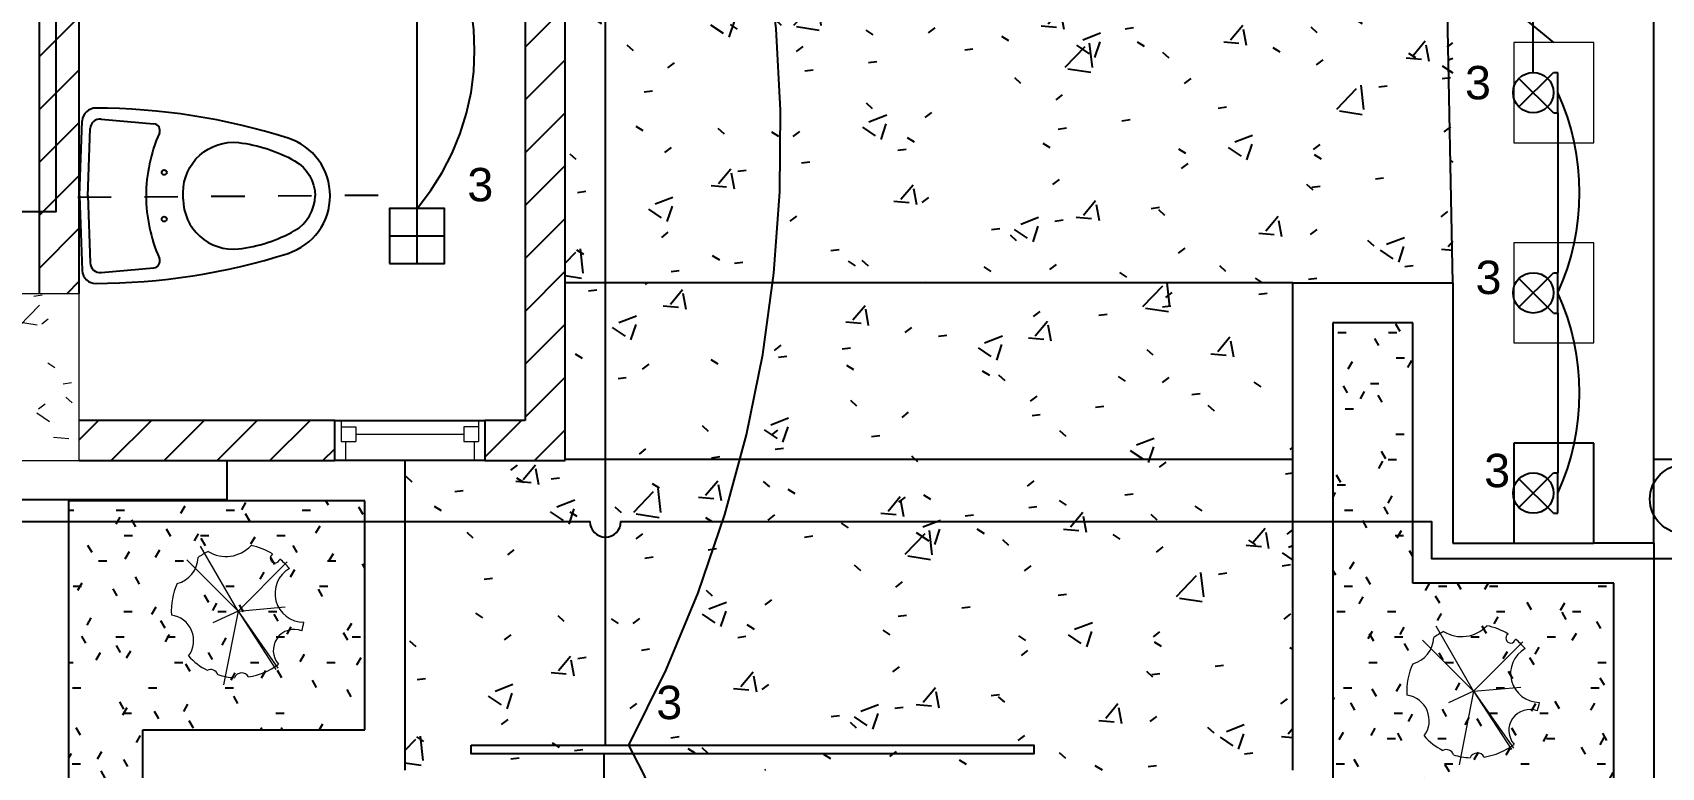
# Model space of a CAD drawing. Header units: inches. Extents: x 131 to 82119, y 71 to 16923.
# Drawn here: x 295.637 to 300.516, y 157.435 to 159.637 of the extents above; entities that cross this region are included whole.
import ezdxf
from ezdxf.enums import TextEntityAlignment as Align

# ---------------------------------------------------------------- set-up
doc = ezdxf.new("R2010")
doc.units = ezdxf.units.IN
doc.header["$MEASUREMENT"] = 0
doc.linetypes.add('HIDDEN', pattern=[9.525, 6.35, -3.175])
doc.linetypes.add('HIDDEN2', pattern=[0.1875, 0.125, -0.0625])
for name, color, linetype, lineweight in [('A-COLS-____-MCUT', 52, 'Continuous', 18), ('A-GLAZ-____-MCUT', 151, 'Continuous', 18), ('DUCTO-PARED O TECHO', 7, 'Continuous', 25), ('L-PLNT-____-OTLN', 71, 'Continuous', 18), ('S-COLS-____-MCUT', 52, 'Continuous', 18), ('S-COLS-____-OTLN', 52, 'Continuous', 18), ('SIMBOLOGIA', 150, 'Continuous', 25)]:
    doc.layers.add(name, color=color, linetype=linetype, lineweight=lineweight)
for name, color, linetype in [('Arquitectonico', 253, 'Continuous'), ('BLOQUES TOMAS Y LUCES', 140, 'Continuous'), ('LAMPARAS', 20, 'Continuous'), ('LUCES Y TOMAS', 5, 'Continuous'), ('Retorno', 5, 'HIDDEN')]:
    doc.layers.add(name, color=color, linetype=linetype)
doc.styles.get("Standard").update_dxf_attribs({"font": 'arial.ttf'})
pattern_1 = [(45, (314.34163, 184.42544), (-0.07919596, 0.07919596), [])]

# ---------------------------------------------------------------- blocks, each defined once
blk = doc.blocks.new('M_Rectangular Column - Columna Arquitectonica 0_24 x 0_30-1649937-ARQ-P1')
at = {"layer": 'A-COLS-____-MCUT'}
for p, q in [((0.15, 0.12), (-0.15, 0.12)), ((-0.15, 0.12), (-0.15, -0.12)), ((0.15, -0.12), (0.15, 0.12)), ((-0.15, -0.12), (0.15, -0.12))]:
    blk.add_line(p, q, dxfattribs=at)
blk = doc.blocks.new('M_Concrete-Rectangular-Column - Columna Concreto 0_35 x 0_50-V29-ARQ-P1')
at = {"layer": 'S-COLS-____-OTLN'}
h = blk.add_hatch(dxfattribs=at)
h.set_pattern_fill('FP_51', style=0, pattern_type=2)
h.set_pattern_definition([(50, (18.739, 25.822), (0.546432, -0.0473076), [0.057, -0.629]), (355, (18.739, 25.822), (-0.105429, 0.573371), [0.046, -0.503]), (100.451, (18.785, 25.818), (0.440955, 0.525708), [0.049, -0.534]), (46.184, (18.739, 25.974), (0.813123, -0.126061), [0.086, -0.943]), (96.636, (18.807, 25.964), (0.711995, 0.742252), [0.073, -0.801]), (351.184, (18.739, 25.974), (0.71223, 0.742616), [0.069, -0.754]), (21, (18.815, 25.936), (0.454985, -0.306292), [0.057, -0.629]), (326, (18.815, 25.936), (0.185766, 0.552594), [0.046, -0.503]), (71.451, (18.853, 25.911), (0.640536, 0.246016), [0.049, -0.534]), (37.5, (18.739, 25.822), (0.009206, 0.2541166), [0.025, -0.472, 0.025, -0.485, -0.505]), (37.5, (18.739, 25.822), (0.009206, 0.2541166), [-1.007, 0.025, -0.48]), (7.5, (18.739, 25.822), (0.2004608, 0.3007382), [0.025, -0.266, 0.025, -0.46, -0.192]), (7.5, (18.739, 25.822), (0.2004608, 0.3007382), [-0.776, 0.025, -0.167]), (327.5, (18.569, 25.822), (0.4064829, -0.0170776), [0.025, -0.165, 0.025, -0.569, -0.789]), (327.5, (18.569, 25.822), (0.4064829, -0.0170776), [-0.785, 0.025, -0.764]), (317.5, (18.493, 25.822), (0.4439987, 0.076008), [0.025, -0.223, 0.025, -0.37, -0.56]), (317.5, (18.493, 25.822), (0.4439987, 0.076008), [-0.642, 0.025, -0.535])])
h.paths.add_polyline_path([(-0.175, -0.25), (0.175, -0.25), (0.175, 0.25), (-0.175, 0.25), (-0.175, 0.1794)], flags=0)
at = {"layer": 'S-COLS-____-MCUT'}
for p, q in [((0.175, 0.25), (-0.175, 0.25)), ((-0.175, 0.25), (-0.175, -0.25)), ((0.175, -0.25), (0.175, 0.25)), ((-0.175, -0.25), (0.175, -0.25))]:
    blk.add_line(p, q, dxfattribs=at)
blk = doc.blocks.new('M_RPC Plant - Tropical - Agave - 0_45 Meters-752007-ARQ-P1')
at = {"layer": 'L-PLNT-____-OTLN'}
for q in [(-0.1531, 0.1496), (-0.1121, 0.1907), (0.1474, 0.1437), (0.1412, 0.0087), (-0.0755, -0.0388), (-0.0429, -0.2245), (0.1136, -0.1784), (0.1196, -0.1743)]:
    blk.add_line((0.0001, -0.0036), q, dxfattribs=at)
for centre, radius, start, end in [((-0.2035, 0.1601), 0.0842, 284.5761, 357.8078), ((0.0001, -0.0036), 0.2, 116.6696, 126.6487), ((-0.0359, 0.2628), 0.1029, 238.4657, 316.9123), ((0.0001, -0.0036), 0.2, 58.808, 78.7084), ((0.1112, 0.1551), 0.0145, 121.2967, 348.7033), ((0.0001, -0.0036), 0.2, 39.648, 51.192), ((0.1972, 0.0492), 0.0863, 119.9838, 270.0162), ((0.0001, -0.0036), 0.2, 155.7352, 183.4024), ((-0.21, -0.0919), 0.0771, 323.3668, 82.226), ((0.0001, -0.0036), 0.2, 342.7424, 350.352), ((0.1685, -0.1215), 0.0628, 68.9276, 221.0724), ((0.0001, -0.0036), 0.2, 222.1904, 242.6209), ((-0.0817, -0.2008), 0.0221, 17.3648, 117.5876), ((0.0001, -0.0036), 0.2, 252.3315, 266.9942), ((0.011, -0.212), 0.0231, 28.1518, 157.8482), ((0.0001, -0.0036), 0.2, 279.0058, 307.2576)]:
    blk.add_arc(centre, radius, start, end, dxfattribs=at)
blk = doc.blocks.new('M_Fixed - 0_45 X 1_80-1851422-ARQ-P1')
at = {"layer": 'A-GLAZ-____-MCUT'}
for p, q in [((-0.225, 0.073), (-0.206, 0.073)), ((-0.206, 0.073), (-0.206, 0.01)), ((-0.206, 0.054), (-0.162, 0.054)), ((-0.162, 0.054), (-0.162, 0.01)), ((0.162, 0.054), (0.162, 0.01)), ((0.206, 0.054), (0.162, 0.054)), ((0.206, 0.073), (0.206, 0.01)), ((0.2239, 0.073), (0.206, 0.073)), ((-0.206, 0.01), (-0.162, 0.01)), ((-0.193, 0.01), (-0.193, -0.047)), ((-0.162, 0.032), (0.162, 0.032)), ((0.162, 0.01), (0.206, 0.01)), ((0.193, 0.01), (0.193, -0.047)), ((-0.225, -0.047), (-0.193, -0.047)), ((0.225, -0.047), (0.193, -0.047))]:
    blk.add_line(p, q, dxfattribs=at)
blk = doc.blocks.new('san1')
for p, q in [((-0.1138, 0.2251), (-0.2717, 0.212)), ((-0.075, -0.006), (-0.0813, 0.1961)), ((-0.05, -0.0052), (-0.057, 0.2189)), ((-0.3611, 0.007), (-0.3612, -0.0131)), ((-0.075, -0.0041), (-0.0841, -0.2061)), ((-0.05, -0.0052), (-0.0601, -0.2292)), ((-0.117, -0.2346), (-0.2747, -0.2193))]:
    blk.add_line(p, q)
at = {"linetype": 'HIDDEN2', "ltscale": 0.0005}
blk.add_line((-0.9452, 0), (0.0223, 0), dxfattribs=at)
for points in [[(-0.6723, 0.1722, 0.008715), (-0.6739, 0.1717, 0.326246), (-0.8011, 0, 0.326246), (-0.6763, -0.1734, 0.077295), (-0.099, -0.2674)], [(-0.3611, 0.007, 0.444133), (-0.5252, 0.1573, 0.099431), (-0.6941, 0.1039, 0.271202), (-0.7561, -0.0003)], [(-0.3612, -0.0131, -0.444133), (-0.5274, -0.1612, -0.099431), (-0.6956, -0.1054, -0.271202), (-0.7561, -0.0003)]]:
    blk.add_lwpolyline(points, format="xyb")
for centre in [(-0.3037, 0.0665), (-0.3046, -0.0735)]:
    blk.add_circle(centre, 0.0075)
for centre, radius, start, end in [((-0.1089, -1.6417), 1.8994, 89.5933, 107.3079), ((-0.097, 0.2177), 0.04, 1.7918, 91.6067), ((-0.27, 0.1921), 0.02, 94.7473, 203.4888), ((-0.1113, 0.1952), 0.03, 1.7918, 94.7473), ((-0.7134, -0.0006), 0.4634, 359.6018, 23.4888), ((-0.7134, -0.0006), 0.4634, 335.7149, 359.6018), ((-0.6608, -0.1259), 0.05, 251.8766, 253.874), ((-0.2728, -0.1994), 0.02, 155.7149, 264.4564), ((-0.1141, -0.2048), 0.03, 264.4564, 357.4118), ((-0.1001, -0.2274), 0.04, 267.5969, 357.4118)]:
    blk.add_arc(centre, radius, start, end)
blk = doc.blocks.new('LUZAP')
at = {"layer": 'SIMBOLOGIA'}
for p, q in [((-0.09, 0.02), (0.0636, 0.1736)), ((-0.0636, 0.1736), (0.09, 0.02)), ((-0.09, 0.02), (-0.09, 0)), ((-0.09, 0), (0.09, 0)), ((0.09, 0.02), (0.09, 0))]:
    blk.add_line(p, q, dxfattribs=at)
blk.add_circle((0, 0.11), 0.09, dxfattribs=at)
blk = doc.blocks.new('TOMA MONOF INTEMPERIE')
at = {"layer": 'BLOQUES TOMAS Y LUCES'}
for p, q in [((-0.0076, 0.044), (-0.3947, 0.044)), ((-0.0084, -0.0462), (-0.3947, -0.0462)), ((-0.0108, -0.0813), (0.0049, -0.0813)), ((-0.003, -0.0813), (-0.003, -0.1274)), ((0.0127, -0.0813), (0.0127, -0.1274)), ((0.0127, -0.0813), (0.0441, -0.1274)), ((0.0441, -0.0813), (0.0441, -0.1274)), ((0.0598, -0.0813), (0.0912, -0.0813)), ((0.0755, -0.0813), (0.0755, -0.1274)), ((-0.0108, -0.1274), (0.0049, -0.1274))]:
    blk.add_line(p, q, dxfattribs=at)
blk.add_circle((-0.1319, 0), 0.1319, dxfattribs=at)

msp = doc.modelspace()

# ---------------------------------------------------------------- hatches: boundary and pattern name
at = {"layer": 'Arquitectonico'}
h = msp.add_hatch(dxfattribs=at)
h.set_pattern_fill('FP_37', color=256, angle=360, style=0, pattern_type=2)
h.set_pattern_definition(pattern_1)
h.paths.add_polyline_path([(295.7172, 158.854), (295.7772, 158.854), (295.7772, 160.6866), (295.6572, 160.6866), (295.6572, 158.854)], flags=0)
h = msp.add_hatch(dxfattribs=at)
h.set_pattern_fill('FP_37', color=256, angle=360, style=0, pattern_type=2)
h.set_pattern_definition(pattern_1)
h.paths.add_polyline_path([(297.1123, 158.354), (297.2323, 158.354), (297.2323, 160.6266), (297.1123, 160.6266), (297.1123, 158.474)], flags=0)
h = msp.add_hatch(dxfattribs=at)
h.set_pattern_fill('FP_31', color=256, angle=360, style=0, pattern_type=2)
h.set_pattern_definition([(50, (314.82127, 185.88526), (0.546432, -0.0473076), [0.057, -0.629]), (355, (314.82127, 185.88526), (-0.105429, 0.573371), [0.046, -0.503]), (100.451, (314.86627, 185.88126), (0.440955, 0.525708), [0.049, -0.534]), (46.184, (314.8213, 186.03826), (0.813123, -0.126061), [0.086, -0.943]), (96.636, (314.8893, 186.02726), (0.711995, 0.742252), [0.073, -0.801]), (351.184, (314.8213, 186.03826), (0.71223, 0.742616), [0.069, -0.754]), (21, (314.89727, 186.00026), (0.454985, -0.306292), [0.057, -0.629]), (326, (314.89727, 186.00026), (0.185766, 0.552594), [0.046, -0.503]), (71.451, (314.93527, 185.97426), (0.640536, 0.246016), [0.049, -0.534]), (37.5, (314.82127, 185.88526), (0.009206, 0.2541166), [0.025, -0.472, 0.025, -0.485, -0.505]), (37.5, (314.82127, 185.88526), (0.009206, 0.2541166), [-1.007, 0.025, -0.48]), (7.5, (314.82127, 185.88526), (0.2004608, 0.3007382), [0.025, -0.266, 0.025, -0.46, -0.192]), (7.5, (314.82127, 185.88526), (0.2004608, 0.3007382), [-0.776, 0.025, -0.167]), (327.5, (314.65127, 185.88526), (0.4064829, -0.0170776), [0.025, -0.165, 0.025, -0.569, -0.789]), (327.5, (314.65127, 185.88526), (0.4064829, -0.0170776), [-0.785, 0.025, -0.764]), (317.5, (314.57527, 185.88526), (0.4439987, 0.076008), [0.025, -0.223, 0.025, -0.37, -0.56]), (317.5, (314.57527, 185.88526), (0.4439987, 0.076008), [-0.642, 0.025, -0.535])])
h.paths.add_polyline_path([(299.3466, 158.8868), (299.8914, 158.8868), (299.8914, 160.5068), (297.2323, 160.5068), (297.2323, 159.8138), (297.2323, 159.8138), (297.2323, 158.8868), (299.2266, 158.8868)])
h = msp.add_hatch(dxfattribs=at)
h.set_pattern_fill('FP_31', color=256, angle=360, style=0, pattern_type=2)
h.set_pattern_definition([(50, (314.34163, 184.42544), (0.546432, -0.0473076), [0.057, -0.629]), (355, (314.34163, 184.42544), (-0.105429, 0.573371), [0.046, -0.503]), (100.451, (314.38663, 184.42144), (0.440955, 0.525708), [0.049, -0.534]), (46.184, (314.3416, 184.57844), (0.813123, -0.126061), [0.086, -0.943]), (96.636, (314.4096, 184.5674), (0.711995, 0.742252), [0.073, -0.801]), (351.184, (314.3416, 184.5784), (0.71223, 0.742616), [0.069, -0.754]), (21, (314.41763, 184.54044), (0.454985, -0.306292), [0.057, -0.629]), (326, (314.41763, 184.54044), (0.185766, 0.552594), [0.046, -0.503]), (71.451, (314.45563, 184.51444), (0.640536, 0.246016), [0.049, -0.534]), (37.5, (314.34163, 184.42544), (0.009206, 0.2541166), [0.025, -0.472, 0.025, -0.485, -0.505]), (37.5, (314.34163, 184.42544), (0.009206, 0.2541166), [-1.007, 0.025, -0.48]), (7.5, (314.34163, 184.42544), (0.2004608, 0.3007382), [0.025, -0.266, 0.025, -0.46, -0.192]), (7.5, (314.34163, 184.42544), (0.2004608, 0.3007382), [-0.776, 0.025, -0.167]), (327.5, (314.17163, 184.42544), (0.4064829, -0.0170776), [0.025, -0.165, 0.025, -0.569, -0.789]), (327.5, (314.17163, 184.42544), (0.4064829, -0.0170776), [-0.785, 0.025, -0.764]), (317.5, (314.09563, 184.42544), (0.4439987, 0.076008), [0.025, -0.223, 0.025, -0.37, -0.56]), (317.5, (314.09563, 184.42544), (0.4439987, 0.076008), [-0.642, 0.025, -0.535])])
h.paths.add_polyline_path([(298.867, 157.427), (299.4118, 157.427), (299.4118, 158.8868), (297.2323, 158.8868), (297.2323, 158.354), (296.7526, 158.354), (296.7526, 157.427), (298.747, 157.427)])
h = msp.add_hatch(dxfattribs=at)
h.set_pattern_fill('FP_52', color=256, angle=360, style=0, pattern_type=2)
h.set_pattern_definition([(360, (314.34163, 184.42544), (0.305, 0.076), [0.025, -0.203, 0.025, -0.203, -1.219]), (360, (314.34163, 184.42544), (0.305, 0.076), [-0.457, 0.025, -0.432, 0.025, -0.203, -0.533]), (360, (314.34163, 184.42544), (0.305, 0.076), [-1.143, 0.025, -0.127, 0.025, -0.356]), (120, (314.45563, 184.46444), (-0.21831793, 0.22613775), [0.025, -0.203, 0.025, -0.203, -1.219]), (120, (314.45563, 184.46444), (-0.21831793, 0.22613775), [-0.457, 0.025, -0.432, 0.025, -0.203, -0.533]), (120, (314.45563, 184.46444), (-0.21831793, 0.22613775), [-1.143, 0.025, -0.127, 0.025, -0.356]), (240, (314.49363, 184.61644), (-0.08668207, -0.30213775), [0.025, -0.203, 0.025, -0.203, -1.219]), (240, (314.49363, 184.61644), (-0.08668207, -0.30213775), [-0.457, 0.025, -0.432, 0.025, -0.203, -0.533]), (240, (314.49363, 184.61644), (-0.08668207, -0.30213775), [-1.143, 0.025, -0.127, 0.025, -0.356])])
h.paths.add_polyline_path([(299.4118, 156.8165), (300.3737, 156.8165), (300.3737, 157.9869), (299.7714, 157.9869), (299.7714, 158.7668), (299.5318, 158.7668), (299.5318, 157.307), (298.867, 157.307), (298.867, 156.8165), (299.3797, 156.8165)], flags=0)
h.paths.add_polyline_path([(295.9678, 156.8171), (295.9678, 157.547), (296.6326, 157.547), (296.6326, 158.234), (295.7448, 158.234), (295.7448, 156.8171)], flags=0)
h = msp.add_hatch(dxfattribs=at)
h.set_pattern_fill('FP_37', color=256, angle=360, style=0, pattern_type=2)
h.set_pattern_definition(pattern_1)
h.paths.add_polyline_path([(296.9923, 158.354), (297.1123, 158.354), (297.1123, 158.474), (296.9923, 158.474)], flags=0)
h.paths.add_polyline_path([(296.4011, 158.354), (296.5423, 158.354), (296.5423, 158.474), (295.7772, 158.474), (295.7772, 158.354)], flags=0)

# ---------------------------------------------------------------- linework, layer by layer
for p, q in [((295.6572, 161.9409), (295.6572, 159.0068)), ((295.7772, 158.854), (295.7772, 160.6266)), ((297.1123, 160.6266), (297.1123, 158.474)), ((297.2323, 158.354), (297.2323, 160.5068)), ((299.8914, 158.8868), (299.8714, 159.9068)), ((300.4937, 158.1069), (300.4937, 159.9068)), ((295.6572, 159.0068), (295.6572, 158.854)), ((299.4118, 158.8868), (297.2323, 158.8868)), ((299.4118, 158.8868), (299.8914, 158.8868)), ((299.4118, 157.427), (299.4118, 158.8868)), ((299.8914, 158.8868), (299.8914, 158.1069)), ((299.7714, 158.7668), (299.5318, 158.7668)), ((299.5318, 158.7668), (299.5318, 157.307)), ((299.7714, 157.9869), (299.7714, 158.7668)), ((296.5423, 158.474), (295.7772, 158.474)), ((296.5423, 158.354), (296.5423, 158.474)), ((296.5423, 158.474), (296.9923, 158.474)), ((297.1123, 158.474), (296.9923, 158.474)), ((296.9923, 158.474), (296.9923, 158.354)), ((300.0738, 158.4068), (300.0738, 158.1068)), ((300.3138, 158.4068), (300.0738, 158.4068)), ((300.3138, 158.1068), (300.3138, 158.4068)), ((295.7772, 158.354), (296.5423, 158.354)), ((296.22, 158.2376), (296.22, 158.354)), ((296.9923, 158.354), (296.5423, 158.354)), ((296.7526, 158.354), (296.7526, 157.427)), ((296.9923, 158.354), (297.2323, 158.354)), ((297.2323, 158.3585), (299.4118, 158.3585)), ((300.4937, 158.3585), (307.6579, 158.3585)), ((293.0202, 158.2376), (296.22, 158.2376)), ((295.7448, 158.234), (295.7448, 156.8171)), ((296.6326, 158.234), (295.7448, 158.234)), ((296.6326, 157.547), (296.6326, 158.234)), ((299.8914, 158.1069), (300.0738, 158.1069)), ((300.0738, 158.1068), (300.3138, 158.1068)), ((300.4937, 158.1069), (300.3138, 158.1069)), ((300.4937, 158.1069), (300.4937, 156.6965)), ((300.3737, 157.9869), (299.7714, 157.9869)), ((300.3737, 156.8165), (300.3737, 157.9869)), ((295.9678, 156.8171), (295.9678, 157.547)), ((295.9678, 157.547), (296.6326, 157.547))]:
    msp.add_line(p, q, dxfattribs=at)
at = {"layer": 'DUCTO-PARED O TECHO'}
for points in [[(300.1323, 159.5173), (300.1323, 159.8173), (297.9627, 159.8173), (297.9627, 161.2054), (297.4562, 161.2054), (297.4081, 161.257)], [(297.353, 157.5017), (297.353, 160.3394), (297.5243, 160.3394), (297.5243, 161.0686), (297.377, 161.2505)], [(295.6492, 160.3313), (295.707, 160.2422), (295.707, 159.0999), (295.2111, 159.0999)], [(296.789, 159.1098), (296.789, 160.0561)], [(300.2062, 159.3964), (300.2062, 158.9173)], [(300.2062, 158.7964), (300.2062, 158.3173)], [(297.3481, 157.4757), (297.3481, 156.074)]]:
    msp.add_lwpolyline(points, dxfattribs=at)
msp.add_lwpolyline([(293.0259, 158.6471), (295.3067, 158.6471), (295.3067, 158.1713), (297.3067, 158.1713, 1), (297.3994, 158.1713), (299.8274, 158.1713), (299.8274, 158.061), (300.5915, 158.061), (300.5915, 158.1351)], format="xyb", dxfattribs=at)
at = {"layer": 'LAMPARAS'}
for p, q in [((296.8714, 159.1098), (296.7067, 159.1098)), ((296.7067, 159.1098), (296.7067, 158.9451)), ((296.789, 158.9451), (296.789, 159.1098)), ((296.7067, 159.0274), (296.8714, 159.0274)), ((296.7067, 158.9451), (296.8714, 158.9451))]:
    msp.add_line(p, q, dxfattribs=at)
for points in [[(296.7067, 158.9451), (296.8714, 158.9451), (296.8714, 159.1098), (296.7067, 159.1098)], [(296.9507, 157.5017), (298.6361, 157.5017), (298.6361, 157.4757), (296.9507, 157.4757)]]:
    msp.add_lwpolyline(points, close=True, dxfattribs=at)
at = {"layer": 'Retorno'}
for centre, radius, start, end in [((294.0327, 159.3165), 3.8457, 331.8423, 30.7695), ((293.9858, 152.3036), 9.5852, 49.63446, 69.53554), ((296.2256, 159.5829), 0.7358, 319.9801, 40.0199), ((299.5417, 159.1568), 0.729, 335.7003, 24.2997), ((299.5417, 158.5568), 0.729, 335.7003, 24.2997), ((296.0334, 156.7277), 1.5909, 334.7076, 29.1158)]:
    msp.add_arc(centre, radius, start, end, dxfattribs=at)

# ---------------------------------------------------------------- block references
at = {"layer": 'Arquitectonico'}
for name, p, rotation in [('M_Rectangular Column - Columna Arquitectonica 0_24 x 0_30-1649937-ARQ-P1', (300.1938, 159.4568), 90.00000000000031), ('M_Rectangular Column - Columna Arquitectonica 0_24 x 0_30-1649937-ARQ-P1', (300.1938, 158.8568), 90.00000000000031), ('M_Concrete-Rectangular-Column - Columna Concreto 0_35 x 0_50-V29-ARQ-P1', (295.6022, 158.604), 8.537736067737379e-07)]:
    msp.add_blockref(name, p, dxfattribs=dict(at, rotation=rotation))
at = {"layer": 'Arquitectonico', "extrusion": (0, 0, -1), "xscale": -1, "zscale": -1, "rotation": 179.601811959763}
msp.add_blockref('san1', (-295.7273, 159.1422), dxfattribs=at)
at = {"layer": 'Arquitectonico'}
for name, p in [('M_Fixed - 0_45 X 1_80-1851422-ARQ-P1', (296.7673, 158.401)), ('M_RPC Plant - Tropical - Agave - 0_45 Meters-752007-ARQ-P1', (296.2524, 157.9069)), ('M_RPC Plant - Tropical - Agave - 0_45 Meters-752007-ARQ-P1', (299.9535, 157.6669))]:
    msp.add_blockref(name, p, dxfattribs=at)
at = {"layer": 'LUCES Y TOMAS', "color": 3, "xscale": 0.7874015748031495, "yscale": 0.7874015748031495, "rotation": 90}
msp.add_blockref('TOMA MONOF INTEMPERIE', (300.5855, 158.3426), dxfattribs=at)
at = {"layer": 'SIMBOLOGIA', "xscale": 0.671875174437127, "yscale": 0.671875174437127, "zscale": 0.671875174437127, "rotation": 89.99999999999999}
for p in [(300.2062, 159.4568), (300.2062, 158.8568), (300.2062, 158.2568)]:
    msp.add_blockref('LUZAP', p, dxfattribs=at)

# ---------------------------------------------------------------- texts
for p in [(299.9667, 159.4367), (296.9783, 159.1311), (299.9983, 158.8532), (300.0241, 158.2744), (297.5443, 157.5794)]:
    msp.add_text('3', height=0.1).set_placement(p, align=Align.CENTER)

doc.saveas('drawing.dxf')
